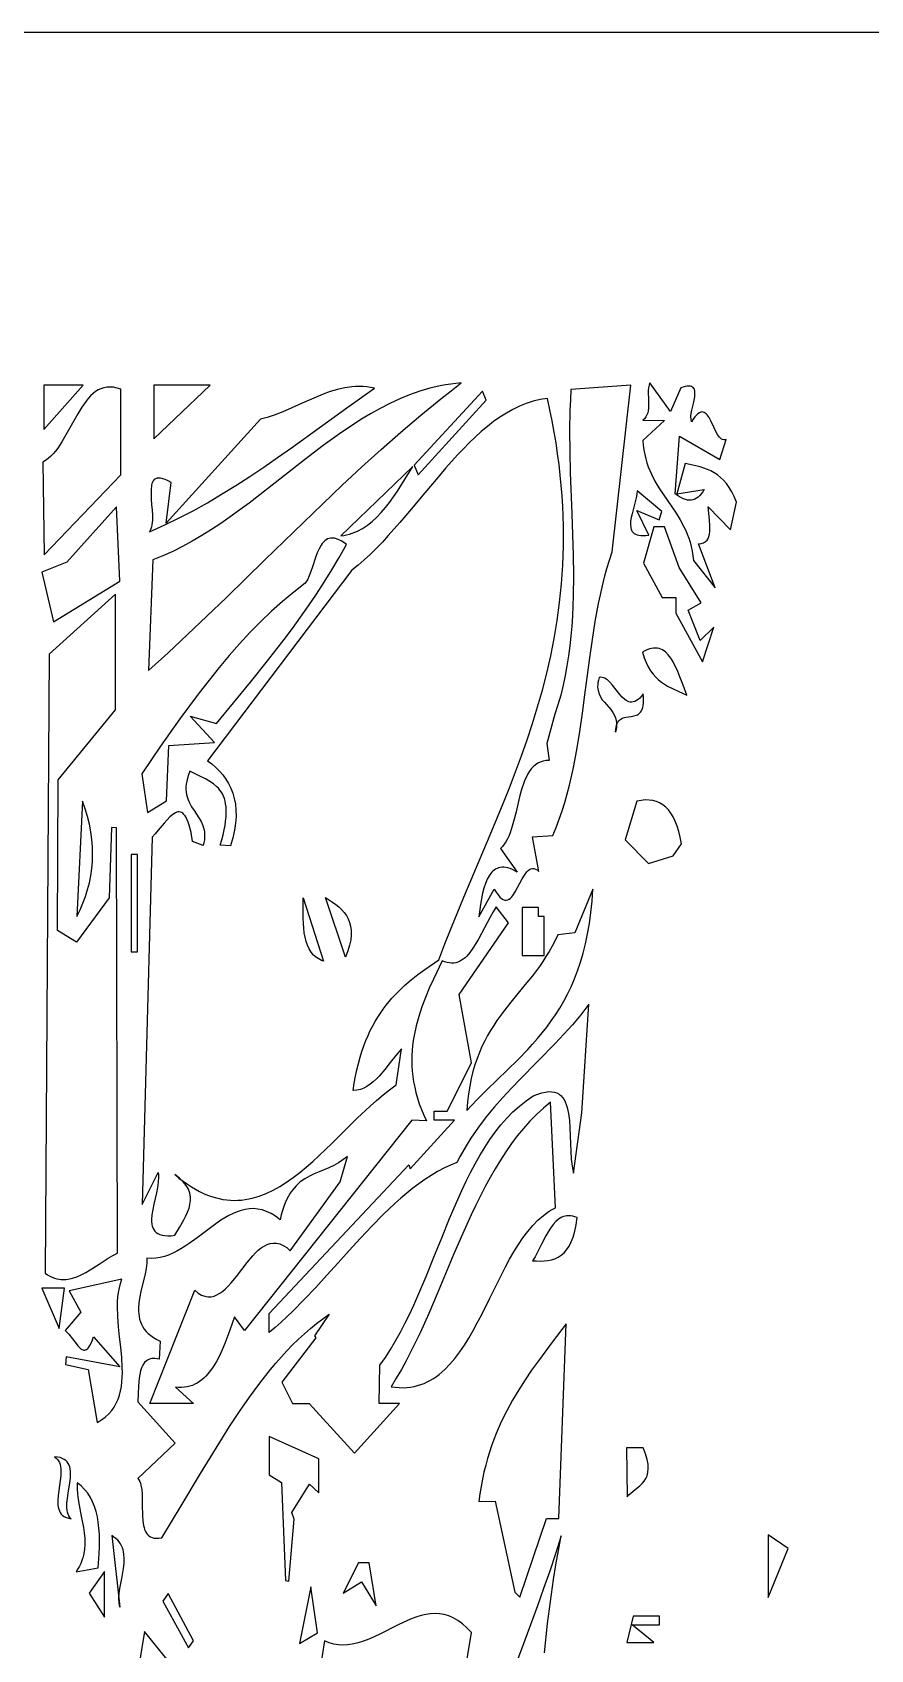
# Model space of a CAD drawing. Header units: metres. Extents: x 0 to 50, y -0.1 to 49.9.
# Drawn here: x 25.52 to 33.21, y 35.11 to 49.94 of the extents above; entities that cross this region are included whole.
import ezdxf

# ---------------------------------------------------------------- set-up
doc = ezdxf.new("R2010")
doc.units = ezdxf.units.M

msp = doc.modelspace()

# ---------------------------------------------------------------- linework, layer by layer
for points in [[(47, 49.940733), (3, 49.940733)], [(29.452425, 46.725627), (29.452425, 46.725627), (29.403586, 46.721382), (29.355101, 46.71555), (29.30696, 46.708174), (29.259152, 46.699299), (29.164496, 46.677229), (29.071054, 46.649696), (28.978746, 46.617056), (28.887492, 46.579663), (28.797213, 46.537872), (28.707828, 46.49204), (28.619258, 46.442522), (28.531423, 46.389673), (28.444244, 46.333848), (28.357639, 46.275403), (28.271531, 46.214694), (28.185838, 46.152074), (28.01538, 46.022529), (27.675943, 45.75616), (27.505686, 45.625024), (27.420143, 45.561211), (27.334219, 45.499042), (27.247832, 45.438873), (27.160903, 45.381059), (27.073352, 45.325956), (26.9851, 45.273918), (26.896067, 45.225301), (26.806172, 45.180461), (26.715336, 45.139753), (26.62348, 45.103532), (26.582638, 44.088547), (26.582638, 44.088547), (26.762966, 44.252146), (26.942093, 44.418788), (27.12025, 44.587855), (27.297666, 44.75873), (27.651193, 45.103436), (28.004511, 45.447968), (28.181666, 45.618627), (28.359457, 45.787391), (28.538114, 45.953643), (28.717866, 46.116766), (28.898944, 46.276143), (29.081577, 46.431157), (29.265994, 46.581191), (29.358943, 46.654147), (29.452425, 46.725627)], [(31.180542, 46.728044), (31.180542, 46.728044), (31.174198, 46.704563), (31.170139, 46.68072), (31.167943, 46.656647), (31.167185, 46.632478), (31.16829, 46.584386), (31.170067, 46.53751), (31.169128, 46.492917), (31.166581, 46.47181), (31.162084, 46.451674), (31.155214, 46.432643), (31.145548, 46.414849), (31.132661, 46.398427), (31.11613, 46.383509), (31.317061, 46.381948), (31.118654, 46.199192), (31.118654, 46.199192), (31.122105, 46.1544), (31.127594, 46.111605), (31.134988, 46.070672), (31.144154, 46.031471), (31.154959, 45.993868), (31.167271, 45.95773), (31.180956, 45.922925), (31.195882, 45.88932), (31.228924, 45.82518), (31.265334, 45.764248), (31.30405, 45.705462), (31.344009, 45.64776), (31.384148, 45.590081), (31.423405, 45.531364), (31.460715, 45.470546), (31.495018, 45.406566), (31.510709, 45.373059), (31.525249, 45.338362), (31.538506, 45.302345), (31.550346, 45.264874), (31.560637, 45.225815), (31.569247, 45.185038), (31.576041, 45.142408), (31.580887, 45.097793), (31.781445, 44.848151), (31.628391, 45.250739), (31.628391, 45.250739), (31.653942, 45.253885), (31.675182, 45.260729), (31.692467, 45.270994), (31.706149, 45.284401), (31.716582, 45.300674), (31.724119, 45.319535), (31.729114, 45.340706), (31.73192, 45.363909), (31.732891, 45.388866), (31.732381, 45.415301), (31.72833, 45.47149), (31.722595, 45.530255), (31.718005, 45.589374), (31.922704, 45.38057), (31.976636, 45.634231), (31.976636, 45.634231), (31.955609, 45.684508), (31.933139, 45.729229), (31.909297, 45.768778), (31.884154, 45.803541), (31.85778, 45.833901), (31.830248, 45.860244), (31.801628, 45.882955), (31.771992, 45.902417), (31.74141, 45.919017), (31.709953, 45.933137), (31.677693, 45.945164), (31.6447, 45.955482), (31.576802, 45.972528), (31.506828, 45.987353), (31.428437, 45.710847), (31.680889, 45.747655), (31.680889, 45.747655), (31.667224, 45.727096), (31.653214, 45.709033), (31.63885, 45.693455), (31.62412, 45.680346), (31.609014, 45.669695), (31.593522, 45.661488), (31.577633, 45.655711), (31.561336, 45.652351), (31.544622, 45.651395), (31.527479, 45.652829), (31.509898, 45.656641), (31.491867, 45.662817), (31.473376, 45.671344), (31.454415, 45.682208), (31.434974, 45.695396), (31.415041, 45.710896), (31.453031, 46.23952), (31.82313, 46.024046), (31.883374, 46.206855), (31.883374, 46.206855), (31.871269, 46.203863), (31.85984, 46.203844), (31.849033, 46.206552), (31.838794, 46.211744), (31.829068, 46.219173), (31.819803, 46.228595), (31.802438, 46.252436), (31.786268, 46.281308), (31.770863, 46.313249), (31.740624, 46.378501), (31.724928, 46.40789), (31.708275, 46.432507), (31.699455, 46.442414), (31.690234, 46.450393), (31.680558, 46.456198), (31.670374, 46.459586), (31.659628, 46.46031), (31.648265, 46.458126), (31.636232, 46.452789), (31.623476, 46.444054), (31.609941, 46.431675), (31.595576, 46.415408), (31.580325, 46.395007), (31.564135, 46.370228), (31.564135, 46.370228), (31.559412, 46.392692), (31.559002, 46.418487), (31.561939, 46.446812), (31.567258, 46.476863), (31.581181, 46.538945), (31.593043, 46.59832), (31.595788, 46.62499), (31.595121, 46.648579), (31.590077, 46.668286), (31.585611, 46.676434), (31.579689, 46.68331), (31.57219, 46.688815), (31.562993, 46.692849), (31.551977, 46.695311), (31.539022, 46.696102), (31.524008, 46.695121), (31.506812, 46.692268), (31.465396, 46.680544), (31.371347, 46.463202), (31.180542, 46.728044)], [(25.626827, 45.150314), (26.33014, 45.88447), (26.329673, 46.667679), (26.329673, 46.667679), (26.295366, 46.679233), (26.262783, 46.686233), (26.231831, 46.688925), (26.202414, 46.687557), (26.174436, 46.682373), (26.147802, 46.67362), (26.122418, 46.661543), (26.098187, 46.64639), (26.075015, 46.628406), (26.052806, 46.607838), (26.031465, 46.584931), (26.010897, 46.559931), (25.971699, 46.504639), (25.934449, 46.44393), (25.898384, 46.379773), (25.862744, 46.314137), (25.826766, 46.248991), (25.789688, 46.186304), (25.750748, 46.128045), (25.730342, 46.101191), (25.709184, 46.076182), (25.68718, 46.053265), (25.664234, 46.032685), (25.640251, 46.014688), (25.615136, 45.999521), (25.626827, 45.150314)], [(25.624398, 46.70711), (25.624398, 46.297924), (25.985554, 46.70711), (25.624398, 46.70711)], [(27.335924, 42.483169), (27.23983, 42.487514), (27.23983, 42.487514), (27.254832, 42.537356), (27.267404, 42.584262), (27.277636, 42.62834), (27.285618, 42.669698), (27.291442, 42.708447), (27.295198, 42.744693), (27.296975, 42.778546), (27.296866, 42.810115), (27.294959, 42.839508), (27.291346, 42.866835), (27.286117, 42.892202), (27.279362, 42.915721), (27.271173, 42.937498), (27.261639, 42.957643), (27.250851, 42.976264), (27.238899, 42.993471), (27.225874, 43.009371), (27.211867, 43.024074), (27.181266, 43.050322), (27.14782, 43.073085), (27.112253, 43.093231), (27.03765, 43.129153), (26.963249, 43.165045), (26.963249, 43.165045), (26.950844, 43.133153), (26.941224, 43.103021), (26.934214, 43.074541), (26.929641, 43.047606), (26.927331, 43.022108), (26.92711, 42.997939), (26.928803, 42.974992), (26.932237, 42.953159), (26.937239, 42.932333), (26.943633, 42.912406), (26.959905, 42.874819), (26.979662, 42.839538), (27.001511, 42.805701), (27.045923, 42.738919), (27.065701, 42.704253), (27.082007, 42.667589), (27.088422, 42.648239), (27.093447, 42.628066), (27.096907, 42.606964), (27.09863, 42.584824), (27.09844, 42.56154), (27.096165, 42.537003), (27.091629, 42.511106), (27.084659, 42.483741), (26.988719, 42.521342), (26.988719, 42.521342), (26.973595, 42.604597), (26.956936, 42.670765), (26.948061, 42.697866), (26.938841, 42.721204), (26.929286, 42.740948), (26.91941, 42.757268), (26.909226, 42.770333), (26.898745, 42.780313), (26.887981, 42.787377), (26.876945, 42.791695), (26.86565, 42.793436), (26.85411, 42.792769), (26.842335, 42.789865), (26.83034, 42.784891), (26.805735, 42.769417), (26.780395, 42.747702), (26.754422, 42.721102), (26.727913, 42.690972), (26.673694, 42.625546), (26.646183, 42.592961), (26.618538, 42.56227), (26.524653, 39.194366), (26.671878, 39.487966), (26.671878, 39.487966), (26.674415, 39.467301), (26.675305, 39.445588), (26.672864, 39.399503), (26.66599, 39.350686), (26.656115, 39.300111), (26.633104, 39.197592), (26.622837, 39.147597), (26.615306, 39.099745), (26.611948, 39.055011), (26.612281, 39.034118), (26.614195, 39.014371), (26.617869, 38.99589), (26.623483, 38.978799), (26.631215, 38.963218), (26.641245, 38.94927), (26.653752, 38.937077), (26.668916, 38.92676), (26.686915, 38.918442), (26.70793, 38.912244), (26.732138, 38.908288), (26.759721, 38.906696), (26.790856, 38.90759), (26.825724, 38.911092), (26.825724, 38.911092), (26.86853, 38.982397), (26.909257, 39.053486), (26.927247, 39.088906), (26.942804, 39.12422), (26.95529, 39.159411), (26.964068, 39.194462), (26.968501, 39.229356), (26.96795, 39.264075), (26.961778, 39.298602), (26.956385, 39.315789), (26.949347, 39.332921), (26.940586, 39.349996), (26.93002, 39.367013), (26.917571, 39.383969), (26.903159, 39.400862), (26.886704, 39.41769), (26.868126, 39.434451), (26.824284, 39.467762), (26.824284, 39.467762), (26.863279, 39.435742), (26.901859, 39.406285), (26.940033, 39.379336), (26.97781, 39.35484), (27.015198, 39.332743), (27.052208, 39.312988), (27.088847, 39.29552), (27.125125, 39.280286), (27.16105, 39.267228), (27.196632, 39.256294), (27.231879, 39.247426), (27.2668, 39.240571), (27.301405, 39.235672), (27.335702, 39.232676), (27.3697, 39.231526), (27.403407, 39.232169), (27.436834, 39.234547), (27.469989, 39.238608), (27.50288, 39.244294), (27.535517, 39.251552), (27.600064, 39.270562), (27.6637, 39.295195), (27.726498, 39.325011), (27.788528, 39.35957), (27.849862, 39.398429), (27.910571, 39.441149), (27.970726, 39.487289), (28.0304, 39.536407), (28.089663, 39.588063), (28.148586, 39.641816), (28.265701, 39.753849), (28.382314, 39.868979), (28.498998, 39.983679), (28.616322, 40.094422), (28.675403, 40.147208), (28.734858, 40.197682), (28.794759, 40.245403), (28.855177, 40.289931), (28.904966, 40.620503), (28.904966, 40.620503), (28.852436, 40.558959), (28.801119, 40.49442), (28.749992, 40.430367), (28.698028, 40.370282), (28.671411, 40.342815), (28.644201, 40.317646), (28.616268, 40.295209), (28.587485, 40.275939), (28.557724, 40.260273), (28.526855, 40.248645), (28.494752, 40.24149), (28.461285, 40.239243), (28.461285, 40.239243), (28.471265, 40.305291), (28.482629, 40.368636), (28.495332, 40.429363), (28.509329, 40.487558), (28.524578, 40.543308), (28.541033, 40.596698), (28.55865, 40.647814), (28.577385, 40.696742), (28.597193, 40.743568), (28.618031, 40.788378), (28.639854, 40.831258), (28.662618, 40.872293), (28.686278, 40.91157), (28.71079, 40.949174), (28.736111, 40.985192), (28.762195, 41.019709), (28.816478, 41.084584), (28.873284, 41.144487), (28.93226, 41.200106), (28.99305, 41.252127), (29.055302, 41.301238), (29.118661, 41.348126), (29.247283, 41.437983), (29.247283, 41.437983), (29.302458, 41.582782), (29.359349, 41.726688), (29.476974, 42.012596), (29.718436, 42.58218), (29.83704, 42.868938), (29.894666, 43.013482), (29.950738, 43.15906), (30.004929, 43.305865), (30.056913, 43.454088), (30.106362, 43.603922), (30.152948, 43.75556), (30.196346, 43.909195), (30.236227, 44.065019), (30.272266, 44.223225), (30.304134, 44.384004), (30.331505, 44.547551), (30.354052, 44.714057), (30.371447, 44.883715), (30.383364, 45.056717), (30.387165, 45.144532), (30.389475, 45.233256), (30.390251, 45.322913), (30.389454, 45.413525), (30.387041, 45.505119), (30.382973, 45.597716), (30.377208, 45.691343), (30.369705, 45.786022), (30.360424, 45.881778), (30.349324, 45.978635), (30.336363, 46.076618), (30.321501, 46.175749), (30.304698, 46.276053), (30.285911, 46.377554), (30.265101, 46.480277), (30.242226, 46.584245), (30.242226, 46.584245), (30.176308, 46.574022), (30.111768, 46.558598), (30.048533, 46.538242), (29.986529, 46.513222), (29.925679, 46.483806), (29.865911, 46.450263), (29.80715, 46.412861), (29.74932, 46.371868), (29.692349, 46.327552), (29.63616, 46.280183), (29.58068, 46.230028), (29.525835, 46.177356), (29.47155, 46.122434), (29.41775, 46.065532), (29.311308, 45.94686), (29.205914, 45.823486), (29.100972, 45.697556), (28.995887, 45.571217), (28.890063, 45.446616), (28.782904, 45.325901), (28.728638, 45.26767), (28.673814, 45.211216), (28.61836, 45.156807), (28.562199, 45.10471), (28.505257, 45.055195), (28.447461, 45.008529), (27.126327, 43.261716), (27.126327, 43.261716), (27.164289, 43.232291), (27.200168, 43.200902), (27.2337, 43.167419), (27.264621, 43.131715), (27.292667, 43.093661), (27.317575, 43.053129), (27.339079, 43.009988), (27.356917, 42.964112), (27.370823, 42.915371), (27.380535, 42.863637), (27.385788, 42.808781), (27.386317, 42.750674), (27.38186, 42.689188), (27.372151, 42.624194), (27.356927, 42.555564), (27.335924, 42.483169)], [(28.655256, 46.679025), (28.655256, 46.679025), (28.62056, 46.685773), (28.586072, 46.69044), (28.551784, 46.693135), (28.517689, 46.693964), (28.483779, 46.693033), (28.450046, 46.69045), (28.38308, 46.680753), (28.31673, 46.665726), (28.250933, 46.646224), (28.185627, 46.623102), (28.12075, 46.597212), (27.992036, 46.540548), (27.864292, 46.483064), (27.80063, 46.456151), (27.737024, 46.431594), (27.673412, 46.41025), (27.609733, 46.392971), (26.745435, 45.44024), (26.791665, 45.812835), (26.791665, 45.812835), (26.762709, 45.828521), (26.736821, 45.840298), (26.713841, 45.848366), (26.693607, 45.852921), (26.675961, 45.854164), (26.660742, 45.852293), (26.647789, 45.847506), (26.636942, 45.840002), (26.628041, 45.82998), (26.620926, 45.817638), (26.615435, 45.803174), (26.61141, 45.786788), (26.607111, 45.749043), (26.606749, 45.70599), (26.609039, 45.659219), (26.612699, 45.610318), (26.616448, 45.560876), (26.619001, 45.512483), (26.619078, 45.466726), (26.615394, 45.425196), (26.611742, 45.406511), (26.606668, 45.389479), (26.600014, 45.374298), (26.591618, 45.361166), (26.591618, 45.361166), (26.726317, 45.420948), (26.859782, 45.485648), (26.992114, 45.554857), (27.123414, 45.628167), (27.253782, 45.70517), (27.383321, 45.785457), (27.51213, 45.868618), (27.640311, 45.954246), (27.767964, 46.041932), (27.895191, 46.131266), (28.148771, 46.313249), (28.401856, 46.496925), (28.655256, 46.679025)], [(26.632601, 46.70711), (26.632601, 46.214954), (27.148888, 46.70711), (26.632601, 46.70711)], [(29.056932, 45.884131), (29.681242, 46.569076), (29.647264, 46.649742), (29.02056, 45.971139), (29.056932, 45.884131)], [(29.612102, 41.831618), (29.753692, 42.085573), (29.753692, 42.085573), (29.772016, 42.055699), (29.789438, 42.031523), (29.806013, 42.0127), (29.821794, 41.998887), (29.836837, 41.989737), (29.851196, 41.984908), (29.864926, 41.984054), (29.878082, 41.986832), (29.890718, 41.992896), (29.902888, 42.001903), (29.914648, 42.013507), (29.926052, 42.027365), (29.94801, 42.060464), (29.9692, 42.098443), (30.011023, 42.178024), (30.032531, 42.214114), (30.055018, 42.244064), (30.066766, 42.255876), (30.078923, 42.265119), (30.091543, 42.271449), (30.104682, 42.274522), (30.118393, 42.273993), (30.132732, 42.269518), (30.147753, 42.260753), (30.16351, 42.247353), (30.104482, 42.565927), (30.293099, 42.576692), (30.293099, 42.576692), (30.323323, 42.650752), (30.351317, 42.726045), (30.37722, 42.802495), (30.401168, 42.880025), (30.423299, 42.958558), (30.44375, 43.038018), (30.462659, 43.118328), (30.480162, 43.199411), (30.511502, 43.36359), (30.538868, 43.529942), (30.563359, 43.697852), (30.586072, 43.866706), (30.630562, 44.204795), (30.654534, 44.372801), (30.681123, 44.539297), (30.711426, 44.70367), (30.728314, 44.784867), (30.746543, 44.865304), (30.766249, 44.944903), (30.78757, 45.023587), (30.810644, 45.101279), (30.835607, 45.177904), (31.007162, 46.70711), (30.458073, 46.66753), (30.458073, 46.66753), (30.452739, 46.572318), (30.449004, 46.47705), (30.44571, 46.286421), (30.446952, 46.095795), (30.451489, 45.905327), (30.465488, 45.52548), (30.472469, 45.33641), (30.477786, 45.148114), (30.480197, 44.960745), (30.478462, 44.774458), (30.475652, 44.681768), (30.471341, 44.589407), (30.465374, 44.497393), (30.457595, 44.405746), (30.447849, 44.314484), (30.435982, 44.223628), (30.421839, 44.133196), (30.405263, 44.043208), (30.386102, 43.953683), (30.364198, 43.86464), (30.339398, 43.776099), (30.311547, 43.688078), (30.238117, 43.419756), (30.259518, 43.265776), (30.259518, 43.265776), (30.229591, 43.264124), (30.201987, 43.258987), (30.176575, 43.250563), (30.153228, 43.239046), (30.131814, 43.224634), (30.112204, 43.207522), (30.094269, 43.187907), (30.07788, 43.165984), (30.062906, 43.14195), (30.049218, 43.116001), (30.036687, 43.088333), (30.025183, 43.059141), (30.004736, 42.996975), (29.986843, 42.93107), (29.954568, 42.794322), (29.938114, 42.726617), (29.920066, 42.661449), (29.899388, 42.600387), (29.887739, 42.571887), (29.875044, 42.545002), (29.861173, 42.519927), (29.845996, 42.49686), (29.829385, 42.475997), (29.811209, 42.457533), (29.965644, 42.240976), (29.965644, 42.240976), (29.942787, 42.253756), (29.920966, 42.264276), (29.900155, 42.272596), (29.880326, 42.278777), (29.86145, 42.282882), (29.843502, 42.28497), (29.826452, 42.285103), (29.810275, 42.283341), (29.794942, 42.279747), (29.780425, 42.274381), (29.766698, 42.267304), (29.753733, 42.258577), (29.741502, 42.248261), (29.729978, 42.236417), (29.70894, 42.208392), (29.690401, 42.174988), (29.67414, 42.136695), (29.659937, 42.094001), (29.647572, 42.047395), (29.636826, 41.997365), (29.627479, 41.9444), (29.612102, 41.831618)], [(29.00789, 45.961454), (28.347958, 45.324761), (28.347958, 45.324761), (28.374783, 45.328291), (28.401032, 45.33334), (28.426722, 45.339863), (28.45187, 45.347813), (28.500614, 45.367807), (28.547403, 45.392952), (28.59238, 45.422878), (28.635685, 45.457212), (28.677461, 45.495585), (28.717847, 45.537625), (28.756986, 45.582961), (28.795019, 45.631223), (28.832087, 45.682039), (28.86833, 45.735039), (28.93891, 45.846105), (29.00789, 45.961454)], [(31.065364, 45.737783), (31.065364, 45.737783), (31.062966, 45.705533), (31.057147, 45.671242), (31.039213, 45.599058), (31.019486, 45.526281), (31.011428, 45.491247), (31.005893, 45.457958), (31.003873, 45.427044), (31.006359, 45.399138), (31.009601, 45.38651), (31.014341, 45.37487), (31.020702, 45.364297), (31.028809, 45.35487), (31.038786, 45.346669), (31.050755, 45.339771), (31.064842, 45.334256), (31.081169, 45.330203), (31.099862, 45.32769), (31.121042, 45.326797), (31.144835, 45.327602), (31.171365, 45.330184), (31.063981, 45.556996), (31.26748, 45.471485), (31.291288, 45.546187), (31.065364, 45.737783)], [(26.291484, 45.59076), (25.835196, 45.083794), (25.605003, 44.991382), (25.711106, 44.536736), (26.32034, 44.908275), (26.291484, 45.59076)], [(31.217493, 45.407915), (31.123681, 45.074611), (31.29386, 44.758318), (31.421565, 44.758318), (31.421565, 44.615252), (31.664618, 44.167818), (31.769988, 44.48606), (31.643667, 44.363975), (31.534209, 44.64175), (31.652859, 44.710553), (31.451696, 45.034583), (31.315489, 45.407915), (31.217493, 45.407915)], [(28.398606, 45.245011), (28.398606, 45.245011), (28.373794, 45.263118), (28.350542, 45.277724), (28.32878, 45.288991), (28.308433, 45.29708), (28.289432, 45.302154), (28.271703, 45.304373), (28.255176, 45.303901), (28.239777, 45.300898), (28.225436, 45.295526), (28.21208, 45.287947), (28.199638, 45.278322), (28.188037, 45.266813), (28.177205, 45.253583), (28.167071, 45.238792), (28.148609, 45.205176), (28.132074, 45.167259), (28.116892, 45.126334), (28.088283, 45.040636), (28.073707, 44.998451), (28.058181, 44.958432), (28.041132, 44.921874), (28.021984, 44.890069), (28.021984, 44.890069), (27.916342, 44.809141), (27.812902, 44.723116), (27.711531, 44.632279), (27.612098, 44.536914), (27.514469, 44.437304), (27.418511, 44.333734), (27.324092, 44.226488), (27.231079, 44.115849), (27.139339, 44.002103), (27.04874, 43.885532), (26.959149, 43.766421), (26.870433, 43.645054), (26.782459, 43.521716), (26.695096, 43.396689), (26.521666, 43.142708), (26.57589, 42.788876), (26.748722, 42.894474), (26.769727, 43.403156), (27.189764, 43.429209), (26.965668, 43.669856), (27.207166, 43.603086), (27.207166, 43.603086), (27.519908, 43.983728), (27.675258, 44.176944), (27.828489, 44.374525), (27.903972, 44.475523), (27.978519, 44.578296), (28.051997, 44.683074), (28.124269, 44.790084), (28.195201, 44.899554), (28.264658, 45.011714), (28.332505, 45.12679), (28.398606, 45.245011)], [(26.243451, 42.650025), (26.223562, 42.004112), (25.92435, 41.598664), (25.748436, 41.706145), (25.754791, 43.088618), (26.27973, 43.729096), (26.27973, 44.790902), (25.673221, 44.238493), (25.636666, 38.564244), (25.636666, 38.564244), (25.658141, 38.549302), (25.679455, 38.536695), (25.700618, 38.526323), (25.721641, 38.518086), (25.742536, 38.511884), (25.763314, 38.507617), (25.783987, 38.505184), (25.804565, 38.504485), (25.825061, 38.50542), (25.845485, 38.507889), (25.886165, 38.517026), (25.926695, 38.531095), (25.967167, 38.549295), (26.007671, 38.570822), (26.048297, 38.594877), (26.130282, 38.647357), (26.213847, 38.700321), (26.25645, 38.724981), (26.29972, 38.747355), (26.290843, 42.647336), (26.243451, 42.650025)], [(31.113764, 44.257356), (31.113764, 44.257356), (31.129357, 44.207208), (31.147028, 44.162416), (31.166615, 44.122564), (31.187958, 44.087234), (31.210895, 44.056013), (31.235263, 44.028483), (31.260903, 44.004228), (31.287652, 43.982832), (31.31535, 43.96388), (31.343833, 43.946956), (31.402515, 43.917524), (31.522216, 43.864684), (31.522216, 43.864684), (31.48715, 43.954979), (31.452253, 44.04571), (31.434128, 44.089332), (31.415157, 44.130774), (31.395044, 44.169271), (31.373492, 44.204062), (31.350206, 44.234383), (31.324889, 44.259471), (31.311377, 44.269814), (31.297246, 44.278562), (31.282459, 44.28562), (31.26698, 44.290893), (31.250771, 44.294285), (31.233795, 44.295701), (31.216015, 44.295046), (31.197395, 44.292223), (31.177896, 44.287138), (31.157483, 44.279696), (31.136118, 44.2698), (31.113764, 44.257356)], [(30.716385, 44.025807), (30.716385, 44.025807), (30.710227, 44.002013), (30.706071, 43.979815), (30.703786, 43.959105), (30.703242, 43.939776), (30.70431, 43.921721), (30.70686, 43.904832), (30.715887, 43.874123), (30.729286, 43.846789), (30.746018, 43.821971), (30.765046, 43.798809), (30.785333, 43.776444), (30.80584, 43.754017), (30.82553, 43.730668), (30.843364, 43.705538), (30.858306, 43.677767), (30.869317, 43.646495), (30.873024, 43.629278), (30.875359, 43.610864), (30.876193, 43.591145), (30.875396, 43.570013), (30.872838, 43.547362), (30.868389, 43.523084), (30.868389, 43.523084), (30.869896, 43.54738), (30.872881, 43.568623), (30.877236, 43.587033), (30.882855, 43.602829), (30.889631, 43.61623), (30.89746, 43.627457), (30.906234, 43.636729), (30.915846, 43.644266), (30.926192, 43.650287), (30.937163, 43.655012), (30.960561, 43.661452), (31.010195, 43.668443), (31.034731, 43.672509), (31.057945, 43.679297), (31.068791, 43.68426), (31.078988, 43.690564), (31.088429, 43.698426), (31.097009, 43.708068), (31.10462, 43.719708), (31.111157, 43.733565), (31.116513, 43.749861), (31.120582, 43.768814), (31.123257, 43.790643), (31.124433, 43.815569), (31.124004, 43.843812), (31.121861, 43.87559), (31.121861, 43.87559), (31.105105, 43.854562), (31.088934, 43.837265), (31.073316, 43.823492), (31.05822, 43.813036), (31.043613, 43.805689), (31.029462, 43.801245), (31.015736, 43.799496), (31.002403, 43.800235), (30.98943, 43.803256), (30.976784, 43.80835), (30.964435, 43.815311), (30.952349, 43.823931), (30.92884, 43.845322), (30.905998, 43.870864), (30.861287, 43.927777), (30.838902, 43.955832), (30.816155, 43.981411), (30.792787, 44.002854), (30.78079, 44.011508), (30.768542, 44.018507), (30.756009, 44.023643), (30.74316, 44.02671), (30.729963, 44.0275), (30.716385, 44.025807)], [(25.979687, 42.892831), (25.926515, 41.833612), (25.926515, 41.833612), (25.956105, 41.894096), (25.982434, 41.955337), (26.00545, 42.017339), (26.025102, 42.0801), (26.041337, 42.143622), (26.054105, 42.207907), (26.063354, 42.272954), (26.069031, 42.338764), (26.071086, 42.405339), (26.069466, 42.472679), (26.06412, 42.540784), (26.054996, 42.609657), (26.042042, 42.679297), (26.025207, 42.749705), (26.00444, 42.820883), (25.979687, 42.892831)], [(31.063207, 42.89027), (30.956105, 42.537117), (31.169896, 42.318535), (31.397284, 42.391482), (31.471718, 42.501657), (31.471718, 42.501657), (31.460542, 42.560094), (31.447346, 42.613733), (31.432154, 42.662627), (31.414986, 42.706826), (31.395867, 42.746385), (31.374819, 42.781356), (31.351864, 42.811791), (31.327026, 42.837743), (31.300326, 42.859264), (31.271787, 42.876407), (31.241432, 42.889225), (31.209283, 42.897769), (31.175364, 42.902094), (31.139696, 42.90225), (31.102303, 42.898292), (31.063207, 42.89027)], [(26.424691, 42.403527), (26.42389, 41.510465), (26.481371, 41.510331), (26.481371, 42.403527), (26.424691, 42.403527)], [(28.001838, 42.004211), (28.189616, 41.42379), (28.189616, 41.42379), (28.171346, 41.430544), (28.154291, 41.438416), (28.123657, 41.457357), (28.097382, 41.480306), (28.075136, 41.506958), (28.056587, 41.537007), (28.041404, 41.570146), (28.029256, 41.60607), (28.019812, 41.644472), (28.01274, 41.685048), (28.007709, 41.72749), (28.004388, 41.771492), (28.002446, 41.81675), (28.001372, 41.909806), (28.001838, 42.004211)], [(28.390372, 41.461437), (28.208361, 42.007384), (28.208361, 42.007384), (28.27191, 41.966878), (28.301612, 41.945228), (28.329461, 41.922325), (28.355102, 41.897924), (28.378183, 41.871785), (28.39835, 41.843664), (28.415249, 41.81332), (28.428526, 41.78051), (28.437829, 41.744992), (28.442803, 41.706523), (28.443096, 41.664861), (28.438352, 41.619763), (28.428219, 41.570989), (28.412344, 41.518294), (28.390372, 41.461437)], [(30.658856, 42.084267), (30.494709, 41.682919), (30.338549, 41.667017), (30.338549, 41.667017), (30.313219, 41.613827), (30.286501, 41.562818), (30.258528, 41.513792), (30.229433, 41.466547), (30.199353, 41.420884), (30.16842, 41.376603), (30.104533, 41.291388), (30.038847, 41.209301), (29.972434, 41.128744), (29.906369, 41.048117), (29.841725, 40.965821), (29.779575, 40.880257), (29.74977, 40.835749), (29.720992, 40.789824), (29.693374, 40.742283), (29.66705, 40.692925), (29.642155, 40.64155), (29.618823, 40.587959), (29.597188, 40.531951), (29.577384, 40.473327), (29.559545, 40.411887), (29.543806, 40.34743), (29.5303, 40.279758), (29.519162, 40.208669), (29.510526, 40.133964), (29.504527, 40.055444), (29.504527, 40.055444), (29.594911, 40.152684), (29.687693, 40.24615), (29.876312, 40.428373), (29.970078, 40.520437), (30.062103, 40.61534), (30.107139, 40.664373), (30.151351, 40.714736), (30.19461, 40.766635), (30.236787, 40.820277), (30.277752, 40.87587), (30.317376, 40.933618), (30.35553, 40.99373), (30.392084, 41.056412), (30.426909, 41.12187), (30.459875, 41.190312), (30.490853, 41.261943), (30.519714, 41.336971), (30.546329, 41.415601), (30.570567, 41.498042), (30.5923, 41.584499), (30.611398, 41.67518), (30.627732, 41.77029), (30.641173, 41.870037), (30.651591, 41.974627), (30.658856, 42.084267)], [(28.240347, 38.187453), (28.105831, 37.989979), (28.118836, 37.970013), (27.80547, 37.563907), (27.904171, 37.369148), (28.058285, 37.369148), (28.472734, 36.913392), (28.886982, 37.369148), (28.699417, 37.369148), (28.706612, 37.719214), (28.706612, 37.719214), (28.756426, 37.790874), (28.804099, 37.865335), (28.849806, 37.942351), (28.893725, 38.021679), (28.936031, 38.103074), (28.9769, 38.186293), (29.016511, 38.27109), (29.055037, 38.357222), (29.129545, 38.532511), (29.201835, 38.710206), (29.273317, 38.888353), (29.345403, 39.064997), (29.419502, 39.238184), (29.457748, 39.322871), (29.497026, 39.40596), (29.537513, 39.487207), (29.579386, 39.566369), (29.622819, 39.6432), (29.667991, 39.717457), (29.715076, 39.788896), (29.764252, 39.857271), (29.815695, 39.922339), (29.869581, 39.983855), (29.926086, 40.041575), (29.985388, 40.095255), (30.047661, 40.144651), (30.113083, 40.189517), (30.113083, 40.189517), (30.153349, 40.205523), (30.190221, 40.217134), (30.223852, 40.224545), (30.254398, 40.227948), (30.282011, 40.227537), (30.306844, 40.223506), (30.329054, 40.216048), (30.348791, 40.205355), (30.366212, 40.191623), (30.38147, 40.175043), (30.394717, 40.15581), (30.406109, 40.134117), (30.415799, 40.110158), (30.423941, 40.084125), (30.430689, 40.056212), (30.436197, 40.026613), (30.444106, 39.963129), (30.448899, 39.89522), (30.454063, 39.752318), (30.456894, 39.680419), (30.461532, 39.610285), (30.469209, 39.543463), (30.474571, 39.511777), (30.481154, 39.4815), (30.557039, 40.033282), (30.623814, 41.030052), (30.623814, 41.030052), (30.549122, 40.933733), (30.472356, 40.842011), (30.393932, 40.754064), (30.314266, 40.669069), (30.152873, 40.504644), (29.991505, 40.342155), (29.91187, 40.25958), (29.83349, 40.175022), (29.75678, 40.087657), (29.682156, 39.996663), (29.610035, 39.901217), (29.540832, 39.800497), (29.507455, 39.747902), (29.474963, 39.69368), (29.443409, 39.637728), (29.412845, 39.579944), (29.412845, 39.579944), (29.352179, 39.554697), (29.292477, 39.526238), (29.233686, 39.494736), (29.175754, 39.460361), (29.11863, 39.423282), (29.06226, 39.383671), (29.006593, 39.341697), (28.951576, 39.297529), (28.897157, 39.251337), (28.843284, 39.203293), (28.736967, 39.102322), (28.632205, 38.995976), (28.528582, 38.885614), (28.425679, 38.772595), (28.323078, 38.658278), (28.220362, 38.544022), (28.117112, 38.431188), (28.012911, 38.321133), (27.90734, 38.215218), (27.85391, 38.164237), (27.799981, 38.1148), (27.745501, 38.067078), (27.690418, 38.021241), (27.690984, 38.192826), (28.970163, 39.557473), (28.984724, 39.520814), (29.390959, 39.967537), (29.203519, 39.967537), (29.203519, 40.048737), (29.321652, 40.048737), (29.546697, 40.491791), (29.432083, 41.119004), (29.885279, 41.776004), (29.772986, 41.922986), (29.772986, 41.922986), (29.744266, 41.876831), (29.716792, 41.82845), (29.664251, 41.728661), (29.612709, 41.63091), (29.586483, 41.585078), (29.559511, 41.542489), (29.531462, 41.504056), (29.502004, 41.470689), (29.486643, 41.456191), (29.470805, 41.443301), (29.454449, 41.432133), (29.437534, 41.422802), (29.420017, 41.415421), (29.401858, 41.410104), (29.383014, 41.406965), (29.363445, 41.406118), (29.343109, 41.407678), (29.321965, 41.411757), (29.299971, 41.418469), (29.277085, 41.42793), (29.277085, 41.42793), (29.196872, 41.260035), (29.159054, 41.175631), (29.123658, 41.090672), (29.091358, 41.00497), (29.062826, 40.918337), (29.038735, 40.830586), (29.019759, 40.741527), (29.012399, 40.696449), (29.006571, 40.650974), (29.002357, 40.605078), (28.999842, 40.558738), (28.999111, 40.51193), (29.000247, 40.46463), (29.003335, 40.416816), (29.008459, 40.368464), (29.015702, 40.31955), (29.025149, 40.270051), (29.036884, 40.219943), (29.050992, 40.169203), (29.067555, 40.117807), (29.08666, 40.065732), (29.108388, 40.012954), (29.132826, 39.959449), (28.998233, 39.965452), (27.464781, 38.037337), (27.372911, 38.16327), (27.372911, 38.16327), (27.330188, 38.040616), (27.284615, 37.919678), (27.260084, 37.861466), (27.234028, 37.80562), (27.206177, 37.752785), (27.176261, 37.703607), (27.144009, 37.65873), (27.10915, 37.618801), (27.090659, 37.600894), (27.071415, 37.584465), (27.051383, 37.569596), (27.030531, 37.556367), (27.008824, 37.54486), (26.986229, 37.535154), (26.962712, 37.52733), (26.938239, 37.521469), (26.912775, 37.517652), (26.886288, 37.51596), (26.858744, 37.516472), (26.830108, 37.51927), (26.995276, 37.369148), (26.596035, 37.369148), (27.008381, 38.406846), (27.008381, 38.406846), (27.039807, 38.38128), (27.070341, 38.363015), (27.100045, 38.351559), (27.128983, 38.346422), (27.157218, 38.34711), (27.184812, 38.353131), (27.21183, 38.363994), (27.238333, 38.379207), (27.264386, 38.398277), (27.29005, 38.420713), (27.31539, 38.446022), (27.340468, 38.473713), (27.39009, 38.534271), (27.439422, 38.598452), (27.488967, 38.662318), (27.539231, 38.721935), (27.56479, 38.748919), (27.590717, 38.773365), (27.617077, 38.794781), (27.643931, 38.812673), (27.671343, 38.826552), (27.699376, 38.835924), (27.728093, 38.840297), (27.757557, 38.83918), (27.787831, 38.83208), (27.818978, 38.818505), (27.851062, 38.797964), (27.884145, 38.769964), (28.340676, 39.401118), (28.40774, 39.634152), (28.40774, 39.634152), (28.387914, 39.61701), (28.367576, 39.601398), (28.325581, 39.574126), (28.282193, 39.55106), (28.237849, 39.530925), (28.148042, 39.494339), (28.103453, 39.475336), (28.059656, 39.454158), (28.01709, 39.429529), (27.976191, 39.400173), (27.956503, 39.383323), (27.937396, 39.364812), (27.918925, 39.344482), (27.901144, 39.322172), (27.884107, 39.297723), (27.86787, 39.270975), (27.852487, 39.241769), (27.838012, 39.209946), (27.824501, 39.175345), (27.812008, 39.137807), (27.800588, 39.097173), (27.790294, 39.053284), (27.790294, 39.053284), (27.7485, 39.085099), (27.707343, 39.110514), (27.666782, 39.129895), (27.626777, 39.143604), (27.587289, 39.152004), (27.548277, 39.155459), (27.509701, 39.154334), (27.471521, 39.148991), (27.433697, 39.139794), (27.396188, 39.127106), (27.358956, 39.111292), (27.321958, 39.092714), (27.285157, 39.071737), (27.24851, 39.048723), (27.175523, 38.998042), (27.029647, 38.888244), (26.956116, 38.834944), (26.919063, 38.809967), (26.881763, 38.786589), (26.844178, 38.765174), (26.806266, 38.746086), (26.767989, 38.729688), (26.729305, 38.716345), (26.690175, 38.706419), (26.650558, 38.700274), (26.610415, 38.698273), (26.569705, 38.700781), (26.569705, 38.700781), (26.56799, 38.655324), (26.561581, 38.607372), (26.55175, 38.5574), (26.539772, 38.505884), (26.514463, 38.400122), (26.50368, 38.346829), (26.49584, 38.293893), (26.492218, 38.241793), (26.492386, 38.216204), (26.494086, 38.191002), (26.497477, 38.166247), (26.502718, 38.141997), (26.509969, 38.118313), (26.519387, 38.095253), (26.531133, 38.072878), (26.545366, 38.051247), (26.562244, 38.030419), (26.581927, 38.010453), (26.604574, 37.99141), (26.630344, 37.973348), (26.659397, 37.956327), (26.691891, 37.940406), (26.682558, 37.77573), (26.682558, 37.77573), (26.646044, 37.781174), (26.629712, 37.781424), (26.614598, 37.780117), (26.600653, 37.777319), (26.587826, 37.773098), (26.57607, 37.767523), (26.565334, 37.760659), (26.546726, 37.743337), (26.531607, 37.721673), (26.519583, 37.696206), (26.51026, 37.667476), (26.503242, 37.636023), (26.498135, 37.602385), (26.492074, 37.530716), (26.485512, 37.38491), (26.827371, 37.006148), (26.48667, 36.681058), (26.48667, 36.681058), (26.495719, 36.668697), (26.503275, 36.654368), (26.509474, 36.63824), (26.514449, 36.620478), (26.521269, 36.580725), (26.524815, 36.536445), (26.526164, 36.488974), (26.526396, 36.439648), (26.527823, 36.340778), (26.531174, 36.293907), (26.537722, 36.250526), (26.542533, 36.230562), (26.548546, 36.211971), (26.555899, 36.194922), (26.564725, 36.17958), (26.575159, 36.166113), (26.587336, 36.154687), (26.601391, 36.145471), (26.617458, 36.138631), (26.635674, 36.134333), (26.656171, 36.132746), (26.679086, 36.134035), (26.704552, 36.138369), (26.704552, 36.138369), (26.79527, 36.284663), (26.884727, 36.431882), (27.06154, 36.726216), (27.149739, 36.871895), (27.23836, 37.015622), (27.327823, 37.156679), (27.41855, 37.294348), (27.510962, 37.42791), (27.605478, 37.556645), (27.702521, 37.679835), (27.752121, 37.739126), (27.80251, 37.796761), (27.853741, 37.852651), (27.905866, 37.906705), (27.958939, 37.958834), (28.013011, 38.008948), (28.068135, 38.056956), (28.124364, 38.10277), (28.181751, 38.146299), (28.240347, 38.187453)], [(30.010081, 41.916329), (30.010081, 41.475531), (30.211722, 41.475531), (30.211722, 41.83513), (30.161312, 41.83513), (30.161312, 41.916329), (30.010081, 41.916329)], [(28.808908, 37.522254), (28.808908, 37.522254), (28.846463, 37.517135), (28.882975, 37.514308), (28.918472, 37.51371), (28.952983, 37.515276), (28.986537, 37.518943), (29.019164, 37.524647), (29.050891, 37.532325), (29.081749, 37.541913), (29.111766, 37.553347), (29.140971, 37.566564), (29.169393, 37.581499), (29.197061, 37.59809), (29.224004, 37.616273), (29.250251, 37.635983), (29.300772, 37.679734), (29.348858, 37.728831), (29.39474, 37.782767), (29.438649, 37.841032), (29.480817, 37.903117), (29.521477, 37.968512), (29.56086, 38.036708), (29.599199, 38.107195), (29.636724, 38.179464), (29.710263, 38.327312), (29.783332, 38.476177), (29.857786, 38.621983), (29.896112, 38.692466), (29.93548, 38.760656), (29.976122, 38.826044), (30.01827, 38.888121), (30.062155, 38.946377), (30.10801, 39.000303), (30.156066, 39.04939), (30.206555, 39.093128), (30.232785, 39.112832), (30.259709, 39.131007), (30.287358, 39.147591), (30.31576, 39.162519), (30.271393, 40.131114), (30.271393, 40.131114), (30.205077, 40.076471), (30.14155, 40.018098), (30.080665, 39.956195), (30.022277, 39.890962), (29.96624, 39.822597), (29.912408, 39.751301), (29.860635, 39.677272), (29.810775, 39.600711), (29.762682, 39.521817), (29.716212, 39.44079), (29.671217, 39.357828), (29.627551, 39.273132), (29.58507, 39.186901), (29.543627, 39.099335), (29.463273, 38.920994), (29.38532, 38.739707), (29.308603, 38.557068), (29.231955, 38.374674), (29.154209, 38.194122), (29.074198, 38.017008), (29.032979, 37.930239), (28.990756, 37.844928), (28.947383, 37.761274), (28.902714, 37.679477), (28.856605, 37.599738), (28.808908, 37.522254)], [(30.107064, 38.678232), (30.107064, 38.678232), (30.143143, 38.675583), (30.178576, 38.674598), (30.213198, 38.675702), (30.246845, 38.67932), (30.279351, 38.685879), (30.310551, 38.695804), (30.34028, 38.70952), (30.368372, 38.727453), (30.394663, 38.75003), (30.418988, 38.777675), (30.44118, 38.810814), (30.461076, 38.849873), (30.478509, 38.895277), (30.493315, 38.947453), (30.505329, 39.006826), (30.514385, 39.073821), (30.514385, 39.073821), (30.493969, 39.081268), (30.474427, 39.086466), (30.45572, 39.089511), (30.437811, 39.090502), (30.420661, 39.089534), (30.404233, 39.086705), (30.38849, 39.082112), (30.373393, 39.075852), (30.358905, 39.068023), (30.344989, 39.058722), (30.318719, 39.036091), (30.294283, 39.008736), (30.271377, 38.977435), (30.249701, 38.942965), (30.228953, 38.906103), (30.189034, 38.828313), (30.149209, 38.750284), (30.128577, 38.713122), (30.107064, 38.678232)], [(25.605009, 38.424744), (25.763926, 38.054995), (25.811971, 38.424744), (25.605009, 38.424744)], [(26.320716, 37.706462), (25.827497, 37.795995), (25.821949, 37.726833), (26.031959, 37.680704), (26.111754, 37.194746), (26.111754, 37.194746), (26.152058, 37.218574), (26.187695, 37.244781), (26.218917, 37.273239), (26.245977, 37.303822), (26.269129, 37.336403), (26.288623, 37.370855), (26.304714, 37.40705), (26.317653, 37.444863), (26.327693, 37.484167), (26.335088, 37.524834), (26.340089, 37.566737), (26.342949, 37.60975), (26.343921, 37.653745), (26.343257, 37.698597), (26.338034, 37.790359), (26.329301, 37.884023), (26.319078, 37.978571), (26.309387, 38.07299), (26.302249, 38.166265), (26.299684, 38.257379), (26.300749, 38.301809), (26.303715, 38.345318), (26.308835, 38.387779), (26.316362, 38.429066), (26.326547, 38.469052), (26.339645, 38.50761), (25.856357, 38.402348), (25.963525, 38.20745), (25.819278, 38.037674), (25.819278, 38.037674), (25.836221, 38.023208), (25.853017, 38.005118), (25.886207, 37.962408), (25.918933, 37.918231), (25.935149, 37.898308), (25.951281, 37.881276), (25.96734, 37.868221), (25.983336, 37.86023), (25.991313, 37.858472), (25.999279, 37.858387), (26.007235, 37.860112), (26.015182, 37.86378), (26.02312, 37.86953), (26.031053, 37.877495), (26.046904, 37.900616), (26.062746, 37.934231), (26.078588, 37.979425), (26.320716, 37.706462)], [(30.415111, 38.098602), (30.415111, 38.098602), (30.287052, 37.930403), (30.160002, 37.760978), (30.097936, 37.674411), (30.037417, 37.585864), (29.978877, 37.49478), (29.922749, 37.400601), (29.869463, 37.302769), (29.819452, 37.200727), (29.773147, 37.093917), (29.751519, 37.03855), (29.73098, 36.981782), (29.711583, 36.923543), (29.693383, 36.863763), (29.676432, 36.802373), (29.660787, 36.739304), (29.646499, 36.674484), (29.633624, 36.607846), (29.622214, 36.539318), (29.612325, 36.468832), (29.762498, 36.474284), (29.94471, 35.637814), (29.990916, 35.593158), (30.234403, 36.313553), (30.347928, 36.313553), (30.415111, 38.098602)], [(27.691214, 37.065564), (27.691214, 36.713951), (27.803923, 36.645087), (27.83933, 35.744837), (27.871294, 35.738701), (27.920334, 36.307447), (27.897806, 36.367927), (28.060739, 36.630376), (28.144906, 36.549032), (28.144906, 36.860989), (27.691214, 37.065564)], [(30.967874, 36.963295), (30.97366, 36.511892), (30.97366, 36.511892), (30.989336, 36.530182), (31.007527, 36.547339), (31.04855, 36.580354), (31.090915, 36.615142), (31.110785, 36.634515), (31.128811, 36.655909), (31.144267, 36.679848), (31.156426, 36.706858), (31.164562, 36.737466), (31.167948, 36.772196), (31.165858, 36.811575), (31.157565, 36.856128), (31.142343, 36.906381), (31.119466, 36.962859), (30.967874, 36.963295)], [(25.721555, 36.879422), (25.721555, 36.879422), (25.736449, 36.868678), (25.748813, 36.856188), (25.758833, 36.842081), (25.766698, 36.826485), (25.772595, 36.809531), (25.776711, 36.791348), (25.779234, 36.772065), (25.780352, 36.751812), (25.779121, 36.708912), (25.774517, 36.663684), (25.761195, 36.570387), (25.755475, 36.524389), (25.752384, 36.480205), (25.75342, 36.438871), (25.755955, 36.419596), (25.760085, 36.401422), (25.765996, 36.384478), (25.773877, 36.368894), (25.783916, 36.354798), (25.796298, 36.342322), (25.811213, 36.331593), (25.828847, 36.322741), (25.849388, 36.315897), (25.873024, 36.311188), (25.873024, 36.311188), (25.861691, 36.32439), (25.852648, 36.339172), (25.845708, 36.355406), (25.840686, 36.372964), (25.837395, 36.391717), (25.835648, 36.411536), (25.836042, 36.453858), (25.840377, 36.4989), (25.847161, 36.545633), (25.86211, 36.640052), (25.867291, 36.685679), (25.868956, 36.728878), (25.868003, 36.749245), (25.865611, 36.768619), (25.861595, 36.786871), (25.855767, 36.803873), (25.847941, 36.819495), (25.837931, 36.83361), (25.825549, 36.846088), (25.810611, 36.8568), (25.792929, 36.865618), (25.772316, 36.872414), (25.748587, 36.877058), (25.721555, 36.879422)], [(25.929498, 36.641458), (25.929498, 36.641458), (25.928819, 36.590161), (25.93207, 36.538933), (25.938414, 36.487768), (25.947012, 36.436663), (25.967621, 36.334611), (25.987192, 36.232741), (25.994494, 36.181863), (25.999023, 36.131017), (25.99994, 36.080198), (25.996409, 36.029402), (25.98759, 35.978624), (25.980937, 35.953241), (25.972647, 35.92786), (25.962617, 35.902482), (25.950741, 35.877105), (25.936915, 35.85173), (25.921034, 35.826355), (26.121893, 35.862225), (26.121893, 35.862225), (26.131277, 35.99174), (26.13367, 36.053578), (26.134267, 36.113362), (26.13287, 36.171013), (26.129283, 36.22645), (26.123308, 36.279593), (26.114748, 36.330362), (26.103404, 36.378678), (26.08908, 36.42446), (26.071579, 36.467628), (26.050703, 36.508102), (26.026254, 36.545802), (25.998035, 36.580648), (25.965849, 36.61256), (25.929498, 36.641458)], [(26.245971, 36.157765), (26.319396, 35.502654), (26.319396, 35.502654), (26.313508, 35.542465), (26.312598, 35.584401), (26.315638, 35.628037), (26.321598, 35.672952), (26.338155, 35.764927), (26.354033, 35.856942), (26.359142, 35.901908), (26.360992, 35.945616), (26.358552, 35.987643), (26.355402, 36.007894), (26.350793, 36.027566), (26.344597, 36.046606), (26.336685, 36.064962), (26.326929, 36.082581), (26.315199, 36.099409), (26.301367, 36.115395), (26.285304, 36.130484), (26.266881, 36.144625), (26.245971, 36.157765)], [(30.369432, 36.154625), (30.369432, 36.154625), (30.317655, 35.991799), (30.263673, 35.830951), (30.20796, 35.6717), (30.150987, 35.513664), (30.035161, 35.199707), (29.919981, 34.886023)], [(30.214634, 35.081171), (30.244211, 35.352319), (30.260848, 35.487347), (30.278948, 35.621931), (30.298684, 35.756011), (30.320228, 35.889527), (30.343753, 36.022418), (30.369432, 36.154625)], [(32.265935, 36.164123), (32.265935, 35.589861), (32.450338, 36.040359), (32.265935, 36.164123)], [(28.509093, 35.907554), (28.368231, 35.629605), (28.536088, 35.732163), (28.671939, 35.513338), (28.608094, 35.907554), (28.509093, 35.907554)], [(26.17891, 35.827515), (26.041046, 35.630825), (26.17891, 35.408756), (26.17891, 35.827515)], [(26.714148, 35.554922), (26.951743, 35.128048), (26.997882, 35.194148), (26.764481, 35.626282), (26.714148, 35.554922)], [(28.072064, 35.687318), (27.968389, 35.166908), (28.132653, 35.267271), (28.072064, 35.687318)], [(29.032847, 32.17237), (29.545204, 35.268492), (29.545204, 35.268492), (29.503687, 35.312907), (29.462107, 35.349985), (29.420466, 35.380157), (29.378768, 35.403856), (29.337015, 35.421511), (29.295209, 35.433556), (29.253354, 35.440422), (29.211451, 35.44254), (29.169504, 35.440343), (29.127515, 35.434261), (29.085487, 35.424727), (29.043422, 35.412172), (29.001323, 35.397028), (28.959192, 35.379727), (28.874847, 35.340378), (28.705895, 35.254785), (28.62133, 35.215447), (28.579035, 35.198154), (28.536734, 35.18302), (28.494431, 35.170477), (28.452128, 35.160956), (28.409827, 35.15489), (28.367532, 35.152709), (28.325244, 35.154846), (28.282968, 35.161732), (28.240704, 35.1738), (28.198456, 35.19148), (27.463592, 30.559812)], [(31.028714, 35.420356), (30.971351, 35.176757), (31.219925, 35.176757), (31.018284, 35.339157), (31.270335, 35.339157), (31.270335, 35.420356), (31.028714, 35.420356)], [(26.54681, 35.278581), (26.48325, 34.886118), (26.841398, 34.913404), (26.54681, 35.278581)]]:
    msp.add_lwpolyline(points)

doc.saveas('drawing.dxf')
